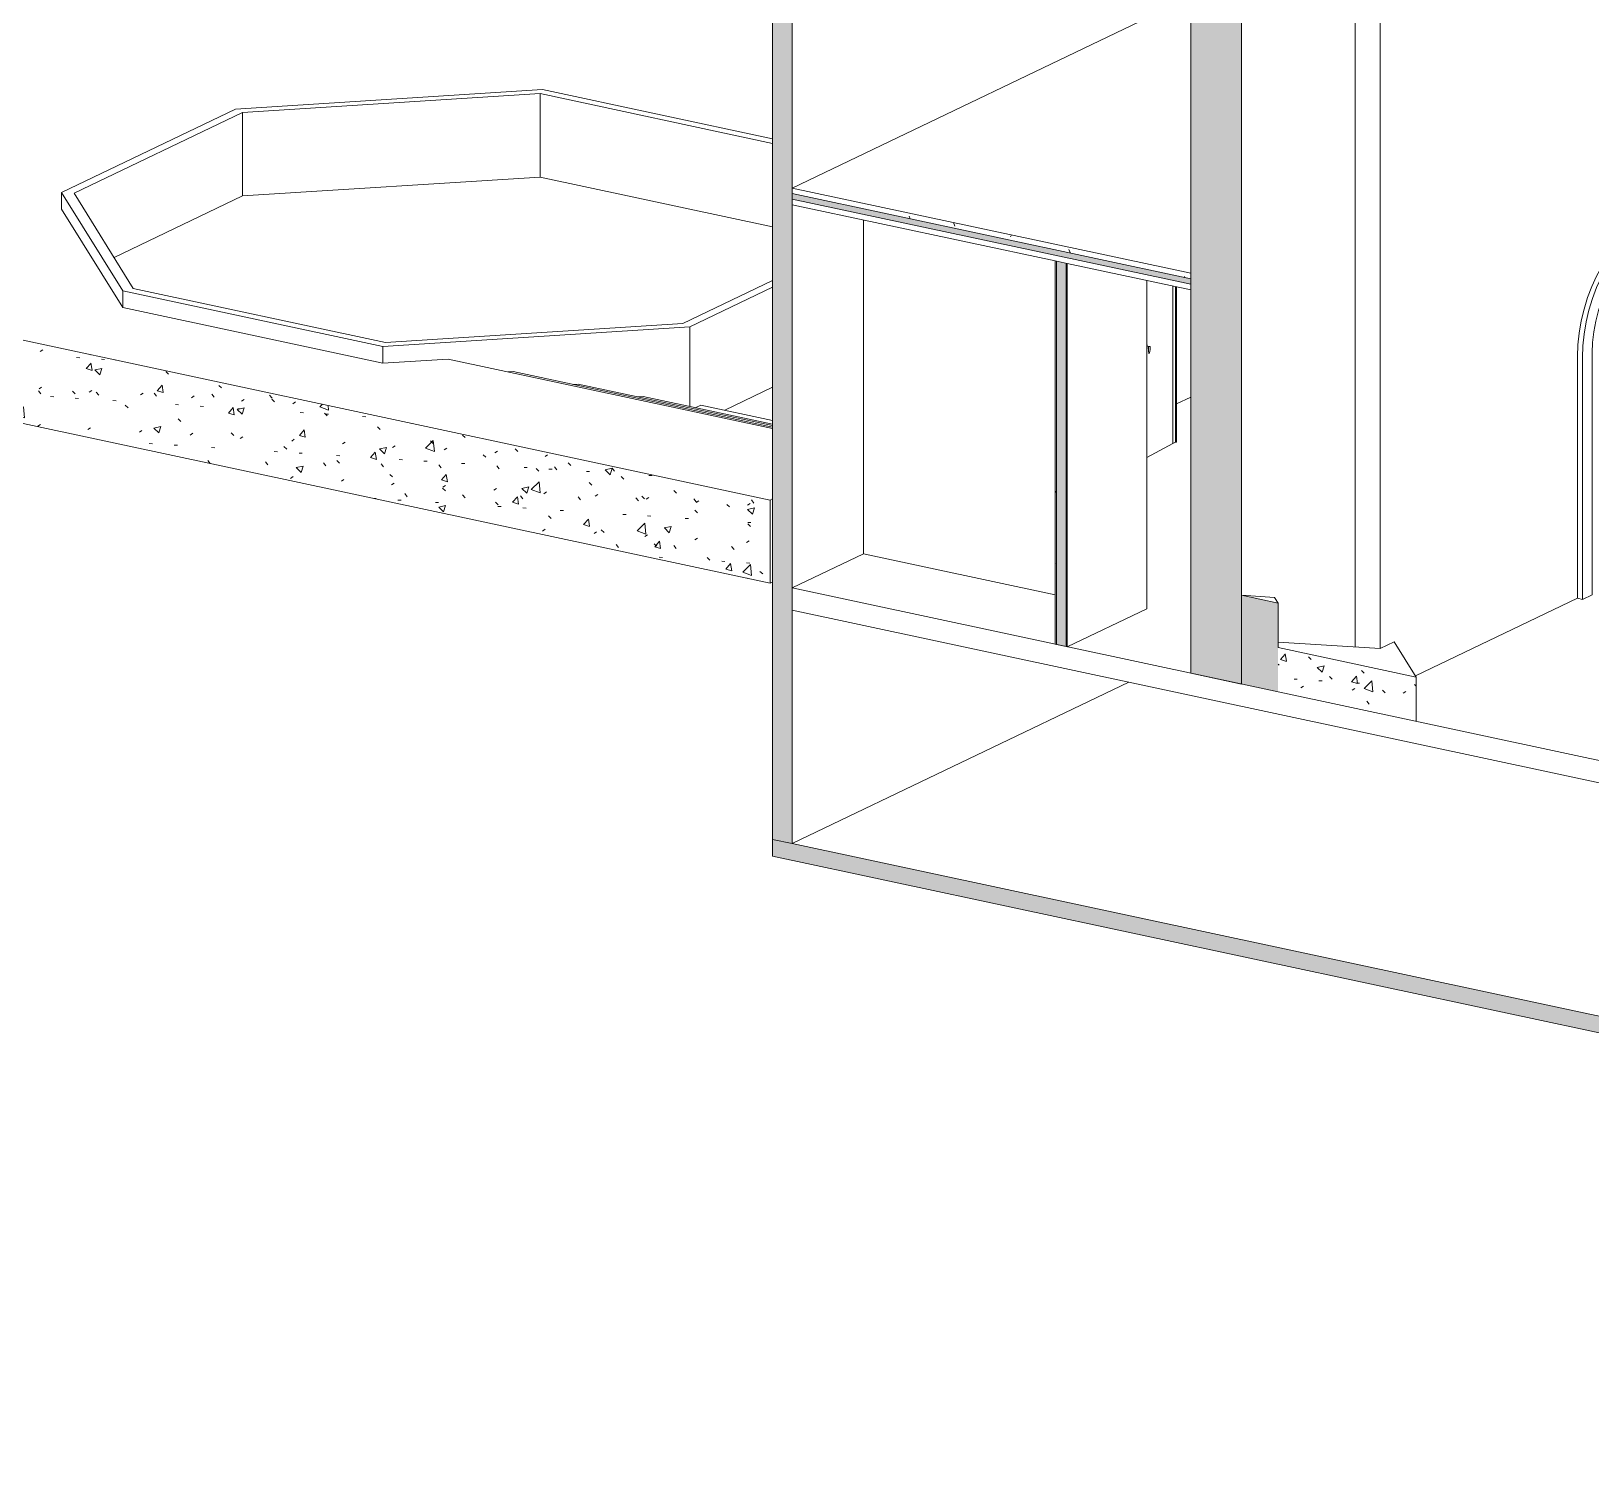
# Model space of a CAD drawing. Header units: millimetres. Extents: x -41144 to 51378, y -11813 to 34443.
# Drawn here: x -10043 to 3255, y -11446 to 896 of the extents above; entities that cross this region are included whole.
import ezdxf

# ---------------------------------------------------------------- set-up
doc = ezdxf.new("R2010")
doc.units = ezdxf.units.MM
for name, color, linetype, lineweight in [('A-CLNG', 13, 'Continuous', 9), ('A-DOOR', 31, 'Continuous', 9), ('A-DOOR-FRAM', 31, 'Continuous', 9), ('A-FLOR', 192, 'Continuous', 9), ('A-FLOR-FNSH', 192, 'Continuous', 35), ('A-FLOR-MCUT', 51, 'Continuous', 9), ('A-FLOR-PATT', 8, 'Continuous', 35), ('A-WALL', 113, 'Continuous', 9), ('A-WALL-FNSH', 113, 'Continuous', 25), ('A-WALL-PATT', 111, 'Continuous', 25), ('I-WALL', 2, 'Continuous', 9), ('S-FNDN', 32, 'Continuous', 9)]:
    doc.layers.add(name, color=color, linetype=linetype, lineweight=lineweight)
pattern_1 = [(48.842, (15427.83, 18673.5), (605.939, -189.994), [61.882, -680.701]), (342.591, (15427.8, 18673.5), (-117.217, 749.083), [52.919, -582.109]), (98.893, (15478.3, 18657.7), (488.728, 559.083), [63.183, -695.015]), (44.234, (15427.8, 18866), (901.604, -352.14), [91.835, -1010.185]), (95.706, (15503, 18836.7), (789.601, 768.75), [93.873, -1032.607]), (338.665, (15427.8, 18866), (789.606, 768.746), [80.66, -887.27]), (12.598, (15512.3, 18799.83), (504.2635, -495.385), [60.611, -666.718]), (315.509, (15512.3, 18799.83), (205.5515, 654.023), [58.907, -647.979]), (72.553, (15554.33, 18758.55), (709.816, 158.643), [57.13, -628.433]), (33.441, (15427.83, 18673.52), (10.2708, 318.2262), [26.505, -497.171, 26.505, -1043.738]), (33.441, (15427.83, 18673.52), (10.2708, 318.2262), [-550.181, -511.629, 26.505, -505.605]), (356.345, (15427.83, 18673.52), (222.2432, 332.1038), [27.696, -292.907, 27.696, -718.84]), (356.345, (15427.83, 18673.52), (222.2432, 332.1038), [-348.3, -506.923, 27.696, -184.221]), (316.78, (15239.44, 18713.8), (450.9723, -118.157), [32.265, -212.167, 32.265, -1742.31]), (316.78, (15239.44, 18713.8), (450.9723, -118.157), [-276.697, -730.362, 32.265, -979.683]), (308.484, (15154.96, 18731.88), (492.6737, -9.0103), [33.03, -292.263, 33.03, -1221.098]), (308.484, (15154.96, 18731.88), (492.6737, -9.0103), [-358.322, -485.436, 33.03, -702.632])]
pattern_2 = [(347.928, (15427.83, 18673.52), (675.8373, 47.9656), [28.509, -489.832, -3282.826]), (347.928, (15427.83, 18673.52), (675.8373, 47.9656), [-518.341, 28.509, -489.832, -2764.485]), (347.928, (15427.83, 18673.52), (675.8373, 47.9656), [-1036.682, 28.509, -1008.173, -1727.803]), (347.928, (15427.83, 18673.52), (675.8373, 47.9656), [-2073.364, 28.509, -489.832, -1209.462]), (347.928, (15427.83, 18673.52), (675.8373, 47.9656), [-2591.705, 28.509, -317.052, -863.902]), (347.928, (15427.83, 18673.52), (675.8373, 47.9656), [-2937.266, 28.509, -835.393]), (114.569, (15681.27, 18715.57), (-484.2432, 674.1773), [33.525, -576.015, -3860.418]), (114.569, (15681.27, 18715.57), (-484.2432, 674.1773), [-609.54, 33.525, -576.015, -3250.878]), (114.569, (15681.27, 18715.57), (-484.2432, 674.1773), [-1219.079, 33.525, -1185.555, -2031.799]), (114.569, (15681.27, 18715.57), (-484.2432, 674.1773), [-2438.159, 33.525, -576.015, -1422.259]), (114.569, (15681.27, 18715.57), (-484.2432, 674.1773), [-3047.698, 33.525, -372.835, -1015.899]), (114.569, (15681.27, 18715.57), (-484.2432, 674.1773), [-3454.058, 33.525, -982.375]), (240.39, (15765.75, 19082.52), (-191.5908, -722.1439), [28.211, -484.721, -3248.569]), (240.39, (15765.75, 19082.52), (-191.5908, -722.1439), [-512.932, 28.211, -484.721, -2735.637]), (240.39, (15765.75, 19082.52), (-191.5908, -722.1439), [-1025.864, 28.211, -997.653, -1709.773]), (240.39, (15765.75, 19082.52), (-191.5908, -722.1439), [-2051.728, 28.211, -484.721, -1196.841]), (240.39, (15765.75, 19082.52), (-191.5908, -722.1439), [-2564.66, 28.211, -313.743, -854.887]), (240.39, (15765.75, 19082.52), (-191.5908, -722.1439), [-2906.615, 28.211, -826.675])]

# ---------------------------------------------------------------- blocks, each defined once
blk = doc.blocks.new('gharnize door vorodi - gharnize door vorodi-160907-3D Section 2')
at = {"layer": 'A-CLNG'}
for p, q in [((3780, -906), (3750, -900)), ((3842, -817), (3800, -808)), ((3807, -3476), (3807, -1416)), ((3828, -3481), (3828, -1420)), ((3842, -3474), (3842, -1414)), ((3870, -3490), (3870, -1429)), ((3994, -1456), (3994, -3517)), ((4008, -3510), (4008, -1449)), ((4140, -3490), (4140, -1429)), ((4036, -3525), (4036, -1465)), ((4057, -1469), (4057, -3530)), ((3268, -3908), (3268, -1847)), ((3143, -1878), (3143, -3939)), ((3184, -1887), (3184, -3948)), ((3828, -3481), (3807, -3476)), ((3842, -3474), (3828, -3481)), ((3870, -3480), (3842, -3474)), ((3994, -3517), (3870, -3490)), ((4008, -3510), (3994, -3517)), ((4036, -3516), (4008, -3510)), ((4057, -3530), (4036, -3525)), ((4057, -3530), (4140, -3490)), ((3184, -3948), (3143, -3939)), ((3268, -3908), (3184, -3948))]:
    blk.add_line(p, q, dxfattribs=at)
for points in [[(3143, -1878, 0), (3146, -1778, 0), (3157, -1677, 0), (3174, -1574, 0), (3198, -1473, 0), (3227, -1375, 0), (3263, -1280, 0), (3304, -1191, 0), (3349, -1109, 0), (3399, -1034, 0), (3451, -969, 0), (3506, -913, 0), (3563, -868, 0), (3621, -835, 0), (3678, -813, 0), (3735, -804, 0), (3790, -806, 0), (3803, -809, 0)], [(4140, -1429, 0), (4136, -1333, 0), (4126, -1241, 0), (4109, -1155, 0), (4085, -1077, 0), (4055, -1007, 0), (4020, -947, 0), (3979, -897, 0), (3934, -858, 0), (3884, -830, 0), (3832, -815, 0), (3777, -812, 0), (3720, -822, 0), (3662, -844, 0), (3605, -877, 0), (3548, -922, 0), (3493, -978, 0), (3440, -1043, 0), (3391, -1118, 0), (3345, -1200, 0), (3305, -1289, 0), (3269, -1384, 0), (3239, -1482, 0), (3215, -1583, 0), (3198, -1686, 0), (3188, -1787, 0), (3184, -1887, 0)], [(3268, -1847, 0), (3271, -1758, 0), (3281, -1667, 0), (3298, -1575, 0), (3321, -1486, 0), (3349, -1399, 0), (3383, -1316, 0), (3422, -1240, 0), (3465, -1170, 0), (3511, -1109, 0), (3560, -1057, 0), (3611, -1016, 0), (3662, -986, 0), (3714, -967, 0), (3764, -960, 0), (3813, -965, 0), (3859, -981, 0), (3902, -1010, 0), (3941, -1049, 0), (3975, -1099, 0), (4004, -1158, 0), (4027, -1226, 0), (4043, -1302, 0), (4053, -1383, 0), (4057, -1469, 0)], [(3807, -1416, 0), (3804, -1330, 0), (3794, -1248, 0), (3777, -1173, 0), (3754, -1105, 0), (3726, -1046, 0), (3692, -996, 0), (3677, -979, 0)], [(3828, -1420, 0), (3825, -1334, 0), (3815, -1253, 0), (3798, -1177, 0), (3775, -1109, 0), (3746, -1050, 0), (3712, -1000, 0), (3689, -975, 0)], [(3842, -1414, 0), (3838, -1325, 0), (3828, -1240, 0), (3811, -1162, 0), (3787, -1092, 0), (3757, -1030, 0), (3722, -979, 0), (3712, -966, 0)], [(3870, -1429, 0), (3866, -1343, 0), (3856, -1262, 0), (3840, -1186, 0), (3817, -1118, 0), (3788, -1059, 0), (3754, -1009, 0), (3715, -970, 0), (3712, -967, 0)], [(3778, -960, 0), (3797, -968, 0), (3840, -996, 0), (3879, -1036, 0), (3913, -1086, 0), (3941, -1145, 0), (3964, -1213, 0), (3981, -1288, 0), (3991, -1370, 0), (3994, -1456, 0)], [(4036, -1465, 0), (4032, -1379, 0), (4022, -1297, 0), (4006, -1222, 0), (3983, -1154, 0), (3954, -1094, 0), (3920, -1045, 0), (3882, -1005, 0), (3839, -977, 0), (3802, -962, 0)], [(4008, -1449, 0), (4005, -1360, 0), (3994, -1276, 0), (3977, -1198, 0), (3953, -1127, 0), (3924, -1066, 0), (3889, -1014, 0), (3877, -1000, 0)]]:
    blk.add_polyline3d(points, dxfattribs=at)
blk = doc.blocks.new('Arch - 750 x 2100 mm 3-252550-3D Section 2')
at = {"layer": 'A-DOOR'}
for p, q in [((-310, -1293), (-310, -1276)), ((-310, -2619), (-310, -1293)), ((-510, -1793), (-531, -1789)), ((-531, -1803), (-513, -1806)), ((-513, -1792), (-512, -1791)), ((-512, -1791), (-511, -1791)), ((-511, -1791), (-510, -1790)), ((-531, -2737), (-310, -2619))]:
    blk.add_line(p, q, dxfattribs=at)
for points in [[(-531, -1806, 0), (-530, -1804, 0), (-530, -1803, 0)], [(-527, -1789, 0), (-528, -1784, 0), (-529, -1780, 0), (-530, -1777, 0)], [(-517, -1803, 0), (-517, -1801, 0), (-517, -1798, 0), (-516, -1796, 0), (-515, -1794, 0), (-514, -1793, 0), (-513, -1792, 0)], [(-513, -1852, 0), (-516, -1829, 0), (-517, -1803, 0)], [(-512, -1853, 0), (-512, -1853, 0), (-512, -1853, 0), (-512, -1853, 0), (-513, -1852, 0), (-513, -1852, 0)], [(-510, -1851, 0), (-510, -1852, 0), (-510, -1852, 0), (-510, -1852, 0), (-510, -1852, 0), (-511, -1852, 0), (-511, -1852, 0), (-511, -1852, 0), (-511, -1853, 0), (-511, -1853, 0), (-511, -1853, 0), (-511, -1853, 0), (-511, -1853, 0), (-511, -1853, 0), (-511, -1853, 0), (-511, -1853, 0), (-511, -1853, 0), (-511, -1853, 0), (-511, -1853, 0), (-511, -1853, 0), (-511, -1853, 0), (-511, -1853, 0), (-512, -1853, 0), (-512, -1853, 0), (-512, -1853, 0), (-512, -1853, 0), (-512, -1853, 0), (-512, -1853, 0), (-512, -1853, 0), (-512, -1853, 0), (-512, -1853, 0), (-512, -1853, 0), (-512, -1853, 0), (-512, -1853, 0), (-512, -1853, 0), (-512, -1853, 0), (-512, -1853, 0), (-512, -1853, 0), (-512, -1853, 0), (-512, -1853, 0), (-512, -1853, 0), (-512, -1853, 0), (-512, -1853, 0), (-512, -1853, 0), (-512, -1853, 0), (-512, -1853, 0), (-512, -1853, 0), (-512, -1853, 0), (-512, -1853, 0), (-512, -1853, 0), (-512, -1853, 0)], [(-511, -1852, 0), (-511, -1852, 0), (-512, -1853, 0), (-512, -1853, 0)], [(-501, -1800, 0), (-502, -1819, 0), (-505, -1836, 0), (-510, -1851, 0)], [(-501, -1800, 0), (-501, -1799, 0), (-501, -1798, 0), (-501, -1797, 0), (-502, -1796, 0), (-502, -1795, 0), (-503, -1794, 0), (-503, -1794, 0), (-504, -1793, 0), (-504, -1793, 0), (-505, -1793, 0), (-505, -1792, 0), (-506, -1792, 0), (-506, -1792, 0), (-506, -1792, 0), (-507, -1791, 0), (-507, -1791, 0), (-507, -1791, 0), (-507, -1791, 0), (-508, -1791, 0), (-508, -1791, 0), (-508, -1791, 0), (-508, -1791, 0), (-509, -1791, 0), (-509, -1791, 0), (-509, -1791, 0), (-509, -1791, 0)], [(-509, -1791, 0), (-509, -1791, 0), (-508, -1792, 0)]]:
    blk.add_polyline3d(points, dxfattribs=at)
at = {"layer": 'A-DOOR-FRAM'}
for p, q in [((-310, -1276), (-310, -1293)), ((-310, -1293), (-310, -2619)), ((-287, -1281), (-287, -2607)), ((-287, -2607), (-310, -2619))]:
    blk.add_line(p, q, dxfattribs=at)

msp = doc.modelspace()

# ---------------------------------------------------------------- hatches: boundary and pattern name
at = {"layer": 'A-FLOR-PATT', "lineweight": 9}
h = msp.add_hatch(dxfattribs=at)
h.set_pattern_fill('FP_2', color=256, style=0, pattern_type=2)
h.set_pattern_definition(pattern_2)
h.paths.add_polyline_path([(-156, -1215), (-156, -1167), (-3555, -441), (-3555, -488), (-330, -1178)], flags=0)
at = {"layer": 'A-FLOR-PATT'}
msp.add_hatch(color=256, dxfattribs=at).paths.add_polyline_path([(-156, -1262), (-156, -1215), (-3555, -488), (-3555, -535), (-330, -1225)], flags=0)
at = {"layer": 'A-FLOR-PATT', "lineweight": 9}
h = msp.add_hatch(dxfattribs=at)
h.set_pattern_fill('FP_1', color=256, style=0, pattern_type=2)
h.set_pattern_definition(pattern_1)
h.paths.add_polyline_path([(-3741, -3811), (-3741, -3101), (-14359, -830), (-14359, -1540), (-5470, -3441)], flags=0)
h = msp.add_hatch(dxfattribs=at)
h.set_pattern_fill('FP_1', color=256, style=0, pattern_type=2)
h.set_pattern_definition(pattern_1)
h.paths.add_polyline_path([(17858, -8431), (17858, -7673), (16808, -7448), (16808, -8206), (16845, -8214)], flags=0)
h.paths.add_polyline_path([(589, -4737), (589, -3979), (278, -3913), (278, -4671)], flags=0)
h = msp.add_hatch(dxfattribs=at)
h.set_pattern_fill('FP_1', color=256, style=0, pattern_type=2)
h.set_pattern_definition(pattern_1)
h.paths.add_polyline_path([(1765, -4989), (1765, -4610), (589, -4358), (589, -4737), (1388, -4908)], flags=0)
h = msp.add_hatch(dxfattribs=at)
h.set_pattern_fill('FP_1', color=256, style=0, pattern_type=2)
h.set_pattern_definition(pattern_1)
h.paths.add_polyline_path([(21105, -11446), (21105, -11304), (-3721, -5995), (-3721, -6137), (20938, -11411)], flags=0)
at = {"layer": 'A-WALL-PATT', "lineweight": 9}
h = msp.add_hatch(color=256, dxfattribs=at)
h.paths.add_polyline_path([(-3555, -6030), (-3555, 2686), (-3721, 2721), (-3721, -5995)], flags=0)
h.paths.add_polyline_path([(-3555, 4264), (-3555, 4581), (-3721, 4616), (-3721, 4300)], flags=0)
msp.add_hatch(color=256, dxfattribs=at).paths.add_polyline_path([(278, -4671), (278, 3477), (-156, 3570), (-156, -4578)], flags=0)
h = msp.add_hatch(dxfattribs=at)
h.set_pattern_fill('FP_2', color=256, style=0, pattern_type=2)
h.set_pattern_definition(pattern_2)
h.paths.add_polyline_path([(-1302, -4333), (-1302, -1064), (-1312, -1062), (-1312, -4331)], flags=0)
at = {"layer": 'A-WALL-PATT'}
msp.add_hatch(color=256, dxfattribs=at).paths.add_polyline_path([(-1219, -4351), (-1219, -1082), (-1302, -1064), (-1302, -4333)], flags=0)
at = {"layer": 'A-WALL-PATT', "lineweight": 9}
h = msp.add_hatch(dxfattribs=at)
h.set_pattern_fill('FP_2', color=256, style=0, pattern_type=2)
h.set_pattern_definition(pattern_2)
h.paths.add_polyline_path([(-1209, -4353), (-1209, -1084), (-1219, -1082), (-1219, -4351)], flags=0)

# ---------------------------------------------------------------- linework, layer by layer
at = {"layer": 'A-FLOR'}
for p, q in [((-156, 1188), (-3555, -441)), ((-3721, -2140), (-4129, -2335)), ((-156, -2223), (-277, -2281)), ((-2946, -3559), (-3555, -3851))]:
    msp.add_line(p, q, dxfattribs=at)
at = {"layer": 'A-FLOR-FNSH', "color": 1, "lineweight": 18}
for p, q in [((-156, -1167), (-3555, -441)), ((-3555, -583), (-1312, -1062)), ((-3741, -3101), (-14359, -830)), ((-1209, -1084), (-156, -1309)), ((-14359, -1540), (-3741, -3811)), ((-3741, -3811), (-3741, -3101)), ((4096, -5487), (-3555, -3851)), ((589, -3979), (278, -3913)), ((589, -4358), (589, -3979)), ((-3555, -4041), (3861, -5627)), ((1765, -4610), (589, -4358)), ((1765, -4989), (1765, -4610)), ((-3721, -5995), (-3721, -6137)), ((3861, -7616), (-3555, -6030)), ((-3721, -6137), (21105, -11446))]:
    msp.add_line(p, q, dxfattribs=at)
at = {"layer": 'A-FLOR-MCUT'}
for p, q in [((-156, -1215), (-3555, -488)), ((-156, -1262), (-3555, -535))]:
    msp.add_line(p, q, dxfattribs=at)
at = {"layer": 'A-WALL', "color": 1, "lineweight": 18}
for p, q in [((-156, 3570), (-156, -1167)), ((278, -4671), (278, 3477)), ((-3721, 2721), (-3721, -5995)), ((-3555, -3851), (-3555, 2686)), ((-156, -1309), (-156, -4578)), ((-3555, -6030), (-3555, -4041)), ((-1302, -4333), (-1219, -4351)), ((-156, -4578), (278, -4671)), ((-3721, -5995), (-3555, -6030))]:
    msp.add_line(p, q, dxfattribs=at)
at = {"layer": 'A-WALL'}
for p, q in [((1246, -4354), (1246, 3270)), ((1458, 3224), (1458, -4367)), ((-1209, -1084), (-1312, -1062)), ((-1302, -4333), (-1302, -1064)), ((-1219, -4351), (-1219, -1082)), ((-156, -1167), (-156, -1309)), ((-3555, -4041), (-3555, -3851)), ((1760, -4601), (3143, -3939)), ((-3555, -6030), (-684, -4655))]:
    msp.add_line(p, q, dxfattribs=at)
at = {"layer": 'A-WALL-FNSH', "color": 5, "lineweight": 18}
for p, q in [((-1312, -1062), (-1312, -4331)), ((-1209, -4353), (-1209, -1084)), ((-1312, -4331), (-1302, -4333)), ((-1219, -4351), (-1209, -4353))]:
    msp.add_line(p, q, dxfattribs=at)
at = {"layer": 'I-WALL'}
for p, q in [((-8301, 231), (-5683, 398)), ((-5704, 364), (-8241, 202)), ((-3721, -60), (-5704, 364)), ((-5704, -347), (-5704, 364)), ((-5683, 398), (-3721, -22)), ((-9784, -479), (-8301, 231)), ((-8241, 202), (-9677, -486)), ((-8241, -508), (-8241, 202)), ((-9784, -621), (-9784, -479)), ((-9263, -1317), (-9784, -479)), ((-9677, -486), (-9173, -1298)), ((-2946, -713), (-2946, -3559)), ((-9263, -1459), (-9263, -1317)), ((-7044, -1792), (-9263, -1317)), ((-9173, -1298), (-7023, -1758)), ((-4486, -1596), (-3721, -1230)), ((-3721, -1287), (-4426, -1625)), ((-531, -1229), (-531, -4028)), ((-277, -1284), (-277, -2609)), ((-4426, -1625), (-7044, -1792)), ((-7023, -1758), (-4486, -1596)), ((-4426, -1625), (-4426, -2304)), ((-7044, -1934), (-7044, -1792)), ((-4129, -2335), (-3721, -2140)), ((-277, -2609), (-287, -2607)), ((-2946, -3559), (-1312, -3909)), ((-1209, -4353), (-531, -4028))]:
    msp.add_line(p, q, dxfattribs=at)
at = {"layer": 'S-FNDN'}
for p, q in [((-5704, -347), (-8241, -508)), ((-3721, -771), (-5704, -347)), ((-8241, -508), (-9337, -1034)), ((-9263, -1459), (-9784, -621)), ((-7044, -1934), (-9263, -1459)), ((-6489, -1899), (-7044, -1934)), ((-3721, -2491), (-6489, -1899)), ((-5934, -2005), (-5977, -2008)), ((-3721, -2479), (-5934, -2005)), ((-5379, -2112), (-5422, -2115)), ((-3721, -2467), (-5379, -2112)), ((-4824, -2219), (-4867, -2222)), ((-3721, -2455), (-4824, -2219)), ((-4334, -2292), (-4381, -2314)), ((-3721, -2423), (-4334, -2292)), ((-3741, -3101), (-3721, -3091)), ((-3721, -3802), (-3741, -3811)), ((559, -3931), (278, -3913)), ((589, -3979), (559, -3931)), ((1458, -4367), (589, -4312)), ((1578, -4309), (1458, -4367)), ((1765, -4610), (1578, -4309))]:
    msp.add_line(p, q, dxfattribs=at)

# ---------------------------------------------------------------- block references
at = {"layer": 'A-CLNG'}
msp.add_blockref('gharnize door vorodi - gharnize door vorodi-160907-3D Section 2', (0, 0), dxfattribs=at)
at = {"layer": 'A-DOOR'}
msp.add_blockref('Arch - 750 x 2100 mm 3-252550-3D Section 2', (0, 0), dxfattribs=at)

doc.saveas('drawing.dxf')
